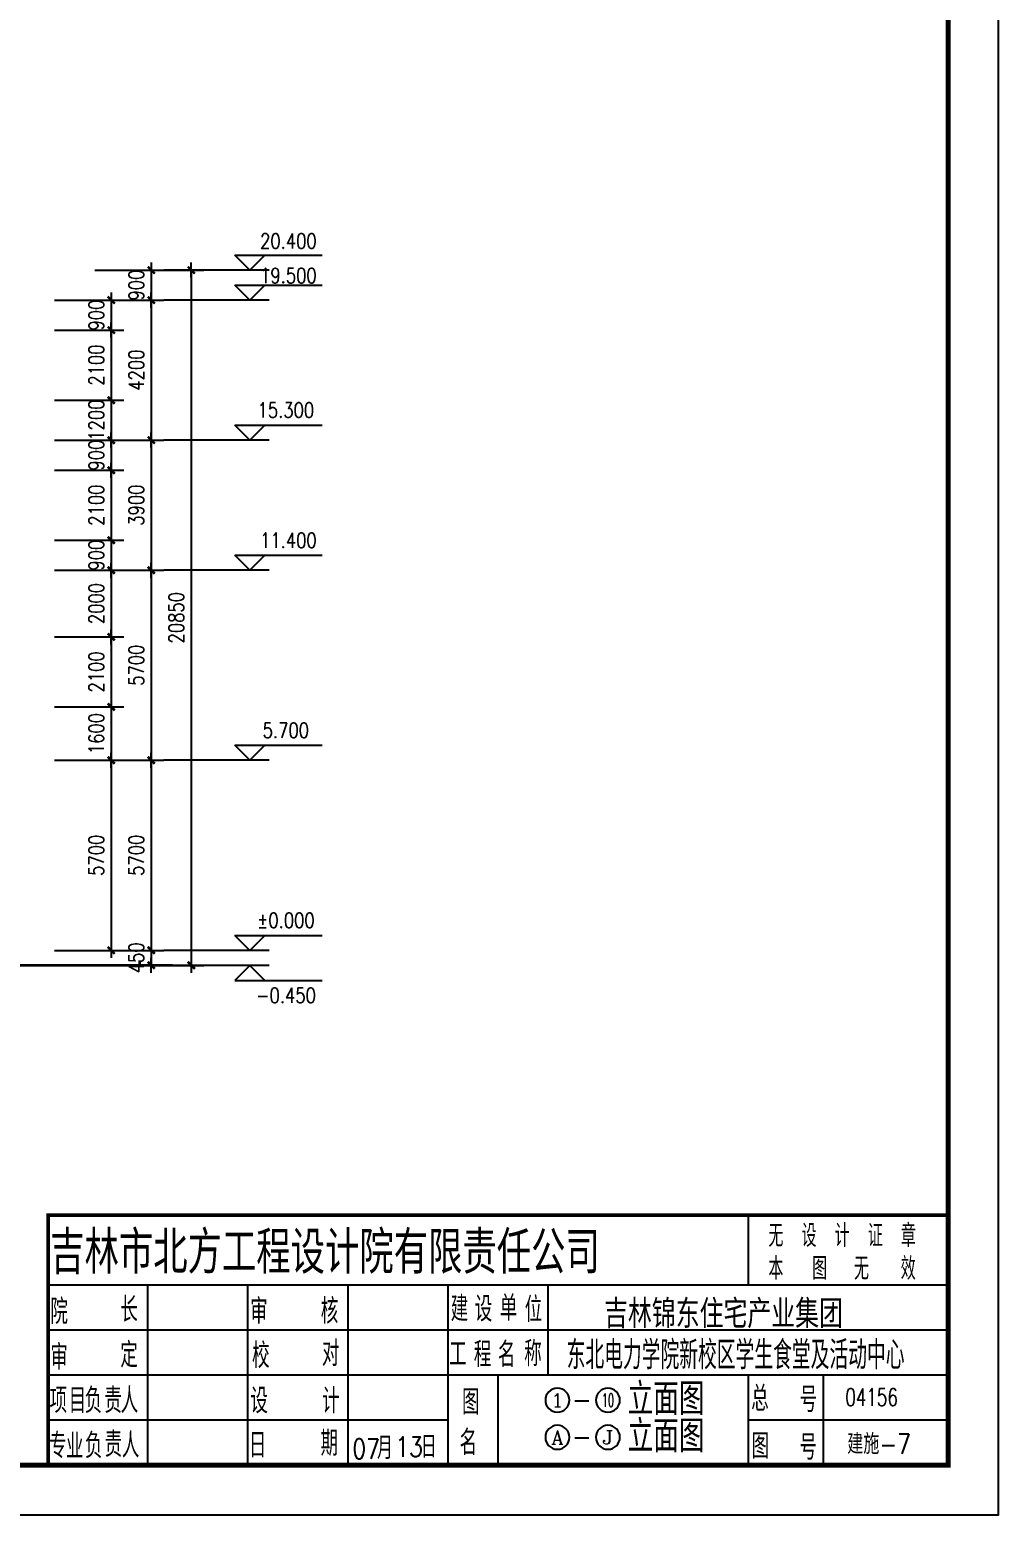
# Model space of a CAD drawing. Extents: x -55219 to 470149, y 494712 to 780039.
# Drawn here: x 41901 to 70931, y 494712 to 539262 of the extents above; entities that cross this region are included whole.
import ezdxf
from ezdxf.enums import TextEntityAlignment as Align

# ---------------------------------------------------------------- set-up
doc = ezdxf.new("R2010")
doc.units = 0
doc.header["$LTSCALE"] = 1500
doc.header["$MEASUREMENT"] = 0
doc.layers.get('0').update_dxf_attribs({"linetype": 'CONTINUOUS'})
doc.layers.get('DEFPOINTS').update_dxf_attribs({"linetype": 'CONTINUOUS'})
for name, color, linetype in [('AXIS', 3, 'CONTINUOUS'), ('AXIS_TEXT', 7, 'CONTINUOUS'), ('B1', 3, 'CONTINUOUS'), ('GPSCOMMON', 7, 'CONTINUOUS'), ('LVTRY', 6, 'CONTINUOUS'), ('PUB_TITLE', 4, 'CONTINUOUS'), ('文字和字符', 3, 'CONTINUOUS')]:
    doc.layers.add(name, color=color, linetype=linetype)
doc.styles.add('_HZTXT', font='txt.shx', dxfattribs={"width": 0.8, "bigfont": 'hztxt.shx'})
doc.styles.add('COMPLEX', font='COMPLEX')
doc.styles.add('DIM_FONT', font='SIMPLEX.shx', dxfattribs={"width": 0.8})
doc.styles.add('GPSXW', font='txt.shx', dxfattribs={"width": 0.8, "bigfont": 'hztxt.shx'})
doc.styles.add('H1', font='')
doc.styles.add('STY10', font='TXT', dxfattribs={"width": 0.7, "bigfont": 'HZTXT'})
doc.styles.add('STY13', font='TXT.shx', dxfattribs={"width": 0.7, "bigfont": 'STK.shx'})
doc.styles.add('STY3', font='TXT', dxfattribs={"width": 0.85, "bigfont": 'STK'})
doc.styles.add('STY7', font='TXT', dxfattribs={"width": 0.7, "bigfont": 'HZTXT'})
doc.styles.add('STY8', font='TXT', dxfattribs={"width": 0.7, "bigfont": 'HZTXT'})
doc.styles.add('STY9', font='TXT', dxfattribs={"width": 0.7, "bigfont": 'HZTXT'})
doc.styles.get('H1').set_extended_font_data('SimSun')
doc.dimstyles.new('DIMB150', dxfattribs={"dimscale": 1.5, "dimtxt": 300, "dimasz": 1, "dimexe": 250, "dimexo": 300, "dimgap": 150, "dimtad": 1, "dimdec": 0, "dimzin": 0, "dimdsep": 46, "dimtxsty": 'DIM_FONT', "dimblk": '_DIMX', "dimcen": 0.09, "dimse2": 1, "dimclrt": 7, "dimadec": 0, "dimazin": 0, "dimtfac": 1, "dimtdec": 0, "dimtix": 1, "dimtmove": 2, "dimatfit": 3, "dimldrblk": '_DIMX', "dimfxl": 1, "dimtolj": 1, "dimtzin": 0, "dimarcsym": 0})
doc.dimstyles.new('DIMN150', dxfattribs={"dimscale": 1.5, "dimtxt": 300, "dimasz": 1, "dimexe": 250, "dimexo": 300, "dimgap": 150, "dimtad": 1, "dimdec": 0, "dimzin": 0, "dimdsep": 46, "dimtxsty": 'DIM_FONT', "dimblk": '_DIMX', "dimcen": 0.09, "dimclrt": 7, "dimadec": 0, "dimazin": 0, "dimtfac": 1, "dimtdec": 0, "dimtix": 1, "dimtmove": 2, "dimatfit": 3, "dimldrblk": '_DIMX', "dimfxl": 1, "dimtolj": 1, "dimtzin": 0, "dimarcsym": 0})

# ---------------------------------------------------------------- blocks, each defined once
blk = doc.blocks.new('_DIMX')
blk.add_line((-150, 0), (150, 0))
at = {"const_width": 50}
blk.add_lwpolyline([(-70, -70), (70, 70)], dxfattribs=at)
blk = doc.blocks.new('*D230')
at = {"color": 0, "linetype": 'ByBlock'}
for p, q in [((43848, 532053), (45919, 532053)), ((45544, 532055), (45544, 532056)), ((45544, 532053), (45544, 531153)), ((45544, 531152), (45544, 531150))]:
    blk.add_line(p, q, dxfattribs=at)
at = {"layer": 'DEFPOINTS', "color": 0, "linetype": 'ByBlock'}
for p in [(43398, 532053), (43398, 531153), (45544, 531153)]:
    blk.add_point(p, dxfattribs=at)
at = {"color": 0, "linetype": 'ByBlock', "xscale": 1.5, "yscale": 1.5, "zscale": 1.5}
for p, rotation in [((45544, 532053), 270), ((45544, 531153), 90)]:
    blk.add_blockref('_DIMX', p, dxfattribs=dict(at, rotation=rotation))
at = {"color": 7, "linetype": 'ByBlock', "insert": (45094, 531603), "char_height": 450, "attachment_point": 5, "rotation": 90, "style": 'DIM_FONT'}
blk.add_mtext('\\A1;900', dxfattribs=at)
blk = doc.blocks.new('*D229')
at = {"color": 0, "linetype": 'ByBlock'}
for p, q in [((43848, 526953), (45919, 526953)), ((45544, 526952), (45544, 523055)), ((43848, 523053), (45919, 523053))]:
    blk.add_line(p, q, dxfattribs=at)
at = {"layer": 'DEFPOINTS', "color": 0, "linetype": 'ByBlock'}
for p in [(43398, 526953), (43398, 523053), (45544, 523053)]:
    blk.add_point(p, dxfattribs=at)
at = {"color": 0, "linetype": 'ByBlock', "xscale": 1.5, "yscale": 1.5, "zscale": 1.5}
for p, rotation in [((45544, 526953), 90), ((45544, 523053), 270)]:
    blk.add_blockref('_DIMX', p, dxfattribs=dict(at, rotation=rotation))
at = {"color": 7, "linetype": 'ByBlock', "insert": (45094, 525003), "char_height": 450, "attachment_point": 5, "rotation": 90, "style": 'DIM_FONT'}
blk.add_mtext('\\A1;3900', dxfattribs=at)
blk = doc.blocks.new('*D228')
at = {"color": 0, "linetype": 'ByBlock'}
for p, q in [((43848, 523053), (45919, 523053)), ((45544, 523052), (45544, 517355)), ((43848, 517353), (45919, 517353))]:
    blk.add_line(p, q, dxfattribs=at)
at = {"layer": 'DEFPOINTS', "color": 0, "linetype": 'ByBlock'}
for p in [(43398, 523053), (43398, 517353), (45544, 517353)]:
    blk.add_point(p, dxfattribs=at)
at = {"color": 0, "linetype": 'ByBlock', "xscale": 1.5, "yscale": 1.5, "zscale": 1.5}
for p, rotation in [((45544, 523053), 90), ((45544, 517353), 270)]:
    blk.add_blockref('_DIMX', p, dxfattribs=dict(at, rotation=rotation))
at = {"color": 7, "linetype": 'ByBlock', "insert": (45094, 520203), "char_height": 450, "attachment_point": 5, "rotation": 90, "style": 'DIM_FONT'}
blk.add_mtext('\\A1;5700', dxfattribs=at)
blk = doc.blocks.new('*D227')
at = {"color": 0, "linetype": 'ByBlock'}
for p, q in [((43848, 517353), (45919, 517353)), ((45544, 517352), (45544, 511655)), ((43848, 511653), (45919, 511653))]:
    blk.add_line(p, q, dxfattribs=at)
at = {"layer": 'DEFPOINTS', "color": 0, "linetype": 'ByBlock'}
for p in [(43398, 517353), (43398, 511653), (45544, 511653)]:
    blk.add_point(p, dxfattribs=at)
at = {"color": 0, "linetype": 'ByBlock', "xscale": 1.5, "yscale": 1.5, "zscale": 1.5}
for p, rotation in [((45544, 517353), 90), ((45544, 511653), 270)]:
    blk.add_blockref('_DIMX', p, dxfattribs=dict(at, rotation=rotation))
at = {"color": 7, "linetype": 'ByBlock', "insert": (45094, 514503), "char_height": 450, "attachment_point": 5, "rotation": 90, "style": 'DIM_FONT'}
blk.add_mtext('\\A1;5700', dxfattribs=at)
blk = doc.blocks.new('*D226')
at = {"color": 0, "linetype": 'ByBlock'}
for p, q in [((43848, 511653), (45919, 511653)), ((45544, 511655), (45544, 511656)), ((45544, 511653), (45544, 511203)), ((43848, 511203), (45919, 511203)), ((45544, 511202), (45544, 511200))]:
    blk.add_line(p, q, dxfattribs=at)
at = {"layer": 'DEFPOINTS', "color": 0, "linetype": 'ByBlock'}
for p in [(43398, 511653), (43398, 511203), (45544, 511203)]:
    blk.add_point(p, dxfattribs=at)
at = {"color": 0, "linetype": 'ByBlock', "xscale": 1.5, "yscale": 1.5, "zscale": 1.5}
for p, rotation in [((45544, 511653), 270), ((45544, 511203), 90)]:
    blk.add_blockref('_DIMX', p, dxfattribs=dict(at, rotation=rotation))
at = {"color": 7, "linetype": 'ByBlock', "insert": (45094, 511428), "char_height": 450, "attachment_point": 5, "rotation": 90, "style": 'DIM_FONT'}
blk.add_mtext('\\A1;450', dxfattribs=at)
blk = doc.blocks.new('*D225')
at = {"color": 0, "linetype": 'ByBlock'}
for p, q in [((43848, 531153), (45919, 531153)), ((45544, 531152), (45544, 526955)), ((43848, 526953), (45919, 526953))]:
    blk.add_line(p, q, dxfattribs=at)
at = {"layer": 'DEFPOINTS', "color": 0, "linetype": 'ByBlock'}
for p in [(43398, 531153), (43398, 526953), (45544, 526953)]:
    blk.add_point(p, dxfattribs=at)
at = {"color": 0, "linetype": 'ByBlock', "xscale": 1.5, "yscale": 1.5, "zscale": 1.5}
for p, rotation in [((45544, 531153), 90), ((45544, 526953), 270)]:
    blk.add_blockref('_DIMX', p, dxfattribs=dict(at, rotation=rotation))
at = {"color": 7, "linetype": 'ByBlock', "insert": (45094, 529053), "char_height": 450, "attachment_point": 5, "rotation": 90, "style": 'DIM_FONT'}
blk.add_mtext('\\A1;4200', dxfattribs=at)
blk = doc.blocks.new('*D224')
at = {"color": 0, "linetype": 'ByBlock'}
for p, q in [((45048, 532053), (47119, 532053)), ((46744, 532052), (46744, 511205)), ((45048, 511203), (47119, 511203))]:
    blk.add_line(p, q, dxfattribs=at)
at = {"layer": 'DEFPOINTS', "color": 0, "linetype": 'ByBlock'}
for p in [(44598, 532053), (44598, 511203), (46744, 511203)]:
    blk.add_point(p, dxfattribs=at)
at = {"color": 0, "linetype": 'ByBlock', "xscale": 1.5, "yscale": 1.5, "zscale": 1.5}
for p, rotation in [((46744, 532053), 90), ((46744, 511203), 270)]:
    blk.add_blockref('_DIMX', p, dxfattribs=dict(at, rotation=rotation))
at = {"color": 7, "linetype": 'ByBlock', "insert": (46294, 521628), "char_height": 450, "attachment_point": 5, "rotation": 90, "style": 'DIM_FONT'}
blk.add_mtext('\\A1;20850', dxfattribs=at)
blk = doc.blocks.new('_AXISO')
blk.add_circle((0, 0), 0.5)
at = {"layer": 'AXIS_TEXT', "style": 'COMPLEX', "width": 1.041667}
blk.add_attdef('A', text='', height=0.56, dxfattribs=at).set_placement((-0.25, -0.28), (0.25, -0.28), align=Align.FIT)
blk = doc.blocks.new('*D718')
at = {"color": 0, "linetype": 'ByBlock'}
for p, q in [((42648, 531153), (44719, 531153)), ((44344, 531155), (44344, 531156)), ((44344, 531153), (44344, 530253)), ((42648, 530253), (44719, 530253)), ((44344, 530252), (44344, 530250))]:
    blk.add_line(p, q, dxfattribs=at)
at = {"layer": 'DEFPOINTS', "color": 0, "linetype": 'ByBlock'}
for p in [(42198, 531153), (42198, 530253), (44344, 530253)]:
    blk.add_point(p, dxfattribs=at)
at = {"color": 0, "linetype": 'ByBlock', "xscale": 1.5, "yscale": 1.5, "zscale": 1.5}
for p, rotation in [((44344, 531153), 270), ((44344, 530253), 90)]:
    blk.add_blockref('_DIMX', p, dxfattribs=dict(at, rotation=rotation))
at = {"color": 7, "linetype": 'ByBlock', "insert": (43894, 530703), "char_height": 450, "attachment_point": 5, "rotation": 90, "style": 'DIM_FONT'}
blk.add_mtext('\\A1;900', dxfattribs=at)
blk = doc.blocks.new('*D716')
at = {"color": 0, "linetype": 'ByBlock'}
for p, q in [((42648, 526953), (44719, 526953)), ((44344, 526955), (44344, 526956)), ((44344, 526953), (44344, 526053)), ((42648, 526053), (44719, 526053)), ((44344, 526052), (44344, 526050))]:
    blk.add_line(p, q, dxfattribs=at)
at = {"layer": 'DEFPOINTS', "color": 0, "linetype": 'ByBlock'}
for p in [(42198, 526953), (42198, 526053), (44344, 526053)]:
    blk.add_point(p, dxfattribs=at)
at = {"color": 0, "linetype": 'ByBlock', "xscale": 1.5, "yscale": 1.5, "zscale": 1.5}
for p, rotation in [((44344, 526953), 270), ((44344, 526053), 90)]:
    blk.add_blockref('_DIMX', p, dxfattribs=dict(at, rotation=rotation))
at = {"color": 7, "linetype": 'ByBlock', "insert": (43894, 526503), "char_height": 450, "attachment_point": 5, "rotation": 90, "style": 'DIM_FONT'}
blk.add_mtext('\\A1;900', dxfattribs=at)
blk = doc.blocks.new('*D717')
at = {"color": 0, "linetype": 'ByBlock'}
for p, q in [((42648, 523053), (44719, 523053)), ((44344, 523052), (44344, 521055)), ((42648, 521053), (44719, 521053))]:
    blk.add_line(p, q, dxfattribs=at)
at = {"layer": 'DEFPOINTS', "color": 0, "linetype": 'ByBlock'}
for p in [(42198, 523053), (42198, 521053), (44344, 521053)]:
    blk.add_point(p, dxfattribs=at)
at = {"color": 0, "linetype": 'ByBlock', "xscale": 1.5, "yscale": 1.5, "zscale": 1.5}
for p, rotation in [((44344, 523053), 90), ((44344, 521053), 270)]:
    blk.add_blockref('_DIMX', p, dxfattribs=dict(at, rotation=rotation))
at = {"color": 7, "linetype": 'ByBlock', "insert": (43894, 522053), "char_height": 450, "attachment_point": 5, "rotation": 90, "style": 'DIM_FONT'}
blk.add_mtext('\\A1;2000', dxfattribs=at)
blk = doc.blocks.new('*D719')
at = {"color": 0, "linetype": 'ByBlock'}
for p, q in [((42648, 517353), (44719, 517353)), ((44344, 517352), (44344, 511655)), ((42648, 511653), (44719, 511653))]:
    blk.add_line(p, q, dxfattribs=at)
at = {"layer": 'DEFPOINTS', "color": 0, "linetype": 'ByBlock'}
for p in [(42198, 517353), (42198, 511653), (44344, 511653)]:
    blk.add_point(p, dxfattribs=at)
at = {"color": 0, "linetype": 'ByBlock', "xscale": 1.5, "yscale": 1.5, "zscale": 1.5}
for p, rotation in [((44344, 517353), 90), ((44344, 511653), 270)]:
    blk.add_blockref('_DIMX', p, dxfattribs=dict(at, rotation=rotation))
at = {"color": 7, "linetype": 'ByBlock', "insert": (43894, 514503), "char_height": 450, "attachment_point": 5, "rotation": 90, "style": 'DIM_FONT'}
blk.add_mtext('\\A1;5700', dxfattribs=at)
blk = doc.blocks.new('*D720')
at = {"color": 0, "linetype": 'ByBlock'}
for p, q in [((42648, 530253), (44719, 530253)), ((44344, 530252), (44344, 528155)), ((42648, 528153), (44719, 528153))]:
    blk.add_line(p, q, dxfattribs=at)
at = {"layer": 'DEFPOINTS', "color": 0, "linetype": 'ByBlock'}
for p in [(42198, 530253), (42198, 528153), (44344, 528153)]:
    blk.add_point(p, dxfattribs=at)
at = {"color": 0, "linetype": 'ByBlock', "xscale": 1.5, "yscale": 1.5, "zscale": 1.5}
for p, rotation in [((44344, 530253), 90), ((44344, 528153), 270)]:
    blk.add_blockref('_DIMX', p, dxfattribs=dict(at, rotation=rotation))
at = {"color": 7, "linetype": 'ByBlock', "insert": (43894, 529203), "char_height": 450, "attachment_point": 5, "rotation": 90, "style": 'DIM_FONT'}
blk.add_mtext('\\A1;2100', dxfattribs=at)
blk = doc.blocks.new('*D721')
at = {"color": 0, "linetype": 'ByBlock'}
for p, q in [((42648, 528153), (44719, 528153)), ((44344, 528155), (44344, 528156)), ((44344, 528153), (44344, 526953)), ((42648, 526953), (44719, 526953)), ((44344, 526952), (44344, 526950))]:
    blk.add_line(p, q, dxfattribs=at)
at = {"layer": 'DEFPOINTS', "color": 0, "linetype": 'ByBlock'}
for p in [(42198, 528153), (42198, 526953), (44344, 526953)]:
    blk.add_point(p, dxfattribs=at)
at = {"color": 0, "linetype": 'ByBlock', "xscale": 1.5, "yscale": 1.5, "zscale": 1.5}
for p, rotation in [((44344, 528153), 270), ((44344, 526953), 90)]:
    blk.add_blockref('_DIMX', p, dxfattribs=dict(at, rotation=rotation))
at = {"color": 7, "linetype": 'ByBlock', "insert": (43894, 527553), "char_height": 450, "attachment_point": 5, "rotation": 90, "style": 'DIM_FONT'}
blk.add_mtext('\\A1;1200', dxfattribs=at)
blk = doc.blocks.new('*D722')
at = {"color": 0, "linetype": 'ByBlock'}
for p, q in [((42648, 526053), (44719, 526053)), ((44344, 526052), (44344, 523955)), ((42648, 523953), (44719, 523953))]:
    blk.add_line(p, q, dxfattribs=at)
at = {"layer": 'DEFPOINTS', "color": 0, "linetype": 'ByBlock'}
for p in [(42198, 526053), (42198, 523953), (44344, 523953)]:
    blk.add_point(p, dxfattribs=at)
at = {"color": 0, "linetype": 'ByBlock', "xscale": 1.5, "yscale": 1.5, "zscale": 1.5}
for p, rotation in [((44344, 526053), 90), ((44344, 523953), 270)]:
    blk.add_blockref('_DIMX', p, dxfattribs=dict(at, rotation=rotation))
at = {"color": 7, "linetype": 'ByBlock', "insert": (43894, 525003), "char_height": 450, "attachment_point": 5, "rotation": 90, "style": 'DIM_FONT'}
blk.add_mtext('\\A1;2100', dxfattribs=at)
blk = doc.blocks.new('*D723')
at = {"color": 0, "linetype": 'ByBlock'}
for p, q in [((42648, 523953), (44719, 523953)), ((44344, 523955), (44344, 523956)), ((44344, 523953), (44344, 523053)), ((42648, 523053), (44719, 523053)), ((44344, 523052), (44344, 523050))]:
    blk.add_line(p, q, dxfattribs=at)
at = {"layer": 'DEFPOINTS', "color": 0, "linetype": 'ByBlock'}
for p in [(42198, 523953), (42198, 523053), (44344, 523053)]:
    blk.add_point(p, dxfattribs=at)
at = {"color": 0, "linetype": 'ByBlock', "xscale": 1.5, "yscale": 1.5, "zscale": 1.5}
for p, rotation in [((44344, 523953), 270), ((44344, 523053), 90)]:
    blk.add_blockref('_DIMX', p, dxfattribs=dict(at, rotation=rotation))
at = {"color": 7, "linetype": 'ByBlock', "insert": (43894, 523503), "char_height": 450, "attachment_point": 5, "rotation": 90, "style": 'DIM_FONT'}
blk.add_mtext('\\A1;900', dxfattribs=at)
blk = doc.blocks.new('*D724')
at = {"color": 0, "linetype": 'ByBlock'}
for p, q in [((42648, 521053), (44719, 521053)), ((44344, 521052), (44344, 518955)), ((42648, 518953), (44719, 518953))]:
    blk.add_line(p, q, dxfattribs=at)
at = {"layer": 'DEFPOINTS', "color": 0, "linetype": 'ByBlock'}
for p in [(42198, 521053), (42198, 518953), (44344, 518953)]:
    blk.add_point(p, dxfattribs=at)
at = {"color": 0, "linetype": 'ByBlock', "xscale": 1.5, "yscale": 1.5, "zscale": 1.5}
for p, rotation in [((44344, 521053), 90), ((44344, 518953), 270)]:
    blk.add_blockref('_DIMX', p, dxfattribs=dict(at, rotation=rotation))
at = {"color": 7, "linetype": 'ByBlock', "insert": (43894, 520003), "char_height": 450, "attachment_point": 5, "rotation": 90, "style": 'DIM_FONT'}
blk.add_mtext('\\A1;2100', dxfattribs=at)
blk = doc.blocks.new('*D725')
at = {"color": 0, "linetype": 'ByBlock'}
for p, q in [((42648, 518953), (44719, 518953)), ((44344, 518955), (44344, 518956)), ((44344, 518953), (44344, 517353)), ((42648, 517353), (44719, 517353)), ((44344, 517352), (44344, 517350))]:
    blk.add_line(p, q, dxfattribs=at)
at = {"layer": 'DEFPOINTS', "color": 0, "linetype": 'ByBlock'}
for p in [(42198, 518953), (42198, 517353), (44344, 517353)]:
    blk.add_point(p, dxfattribs=at)
at = {"color": 0, "linetype": 'ByBlock', "xscale": 1.5, "yscale": 1.5, "zscale": 1.5}
for p, rotation in [((44344, 518953), 270), ((44344, 517353), 90)]:
    blk.add_blockref('_DIMX', p, dxfattribs=dict(at, rotation=rotation))
at = {"color": 7, "linetype": 'ByBlock', "insert": (43894, 518153), "char_height": 450, "attachment_point": 5, "rotation": 90, "style": 'DIM_FONT'}
blk.add_mtext('\\A1;1600', dxfattribs=at)

msp = doc.modelspace()

# ---------------------------------------------------------------- linework, layer by layer
at = {"color": 3, "linetype": 'Continuous'}
for p, q in [((63430.6, 503711.6), (63430.6, 501611.6)), ((69430.6, 496211.6), (69430.6, 503711.6)), ((69430.6, 501611.6), (42430.6, 501611.6)), ((45430.6, 501611.6), (45430.6, 496211.6)), ((48430.6, 501611.6), (48430.6, 496211.6)), ((51430.6, 501611.6), (51430.6, 496211.6)), ((54430.6, 501611.6), (54430.6, 496211.6)), ((57430.6, 501611.6), (57430.6, 498911.6)), ((69430.6, 500261.6), (42430.6, 500261.6)), ((69430.6, 498911.6), (42430.6, 498911.6)), ((55930.6, 498911.6), (55930.6, 496211.6)), ((63430.6, 498911.6), (63430.6, 496211.6)), ((65680.6, 498911.6), (65680.6, 496211.6)), ((54430.6, 497561.6), (42430.6, 497561.6)), ((69468.7, 497561.6), (63430.6, 497561.6))]:
    msp.add_line(p, q, dxfattribs=at)
at = {"color": 3}
msp.add_line((42430.6, 496211.6), (69430.6, 496211.6), dxfattribs=at)
at = {"layer": 'GPSCOMMON', "color": 1, "const_width": 105}
msp.add_lwpolyline([(42454.7, 496211.6), (42454.7, 503711.6), (69454.7, 503711.6)], dxfattribs=at)
at = {"layer": 'LVTRY', "color": 7}
for p, q in [((48494.5, 532053.3), (48044.5, 532503.3)), ((48044.5, 532503.3), (48944.5, 532503.3)), ((48944.5, 532503.3), (48494.5, 532053.3)), ((48494.5, 532503.3), (50663, 532503.3)), ((49079.8, 532053.3), (45916.4, 532053.3)), ((48494.5, 531153.3), (48044.5, 531603.3)), ((48044.5, 531603.3), (48944.5, 531603.3)), ((48944.5, 531603.3), (48494.5, 531153.3)), ((48494.5, 531603.3), (50663, 531603.3)), ((49079.8, 531153.3), (45916.4, 531153.3)), ((48494.5, 526953.3), (48044.5, 527403.3)), ((48044.5, 527403.3), (48944.5, 527403.3)), ((48944.5, 527403.3), (48494.5, 526953.3)), ((48494.5, 527403.3), (50663, 527403.3)), ((49079.8, 526953.3), (45916.4, 526953.3)), ((48494.5, 523053.3), (48044.5, 523503.3)), ((48044.5, 523503.3), (48944.5, 523503.3)), ((48944.5, 523503.3), (48494.5, 523053.3)), ((48494.5, 523503.3), (50663, 523503.3)), ((49079.8, 523053.3), (45916.4, 523053.3)), ((48494.5, 517353.3), (48044.5, 517803.3)), ((48044.5, 517803.3), (48944.5, 517803.3)), ((48944.5, 517803.3), (48494.5, 517353.3)), ((48494.5, 517803.3), (50663, 517803.3)), ((49079.8, 517353.3), (45916.4, 517353.3)), ((48494.5, 511653.3), (48044.5, 512103.3)), ((48044.5, 512103.3), (48944.5, 512103.3)), ((48944.5, 512103.3), (48494.5, 511653.3)), ((48494.5, 512103.3), (50663, 512103.3)), ((49079.8, 511653.3), (45916.4, 511653.3)), ((49079.8, 511203.3), (45916.4, 511203.3)), ((48499.2, 511203.3), (48049.2, 510753.3)), ((48949.2, 510753.3), (48499.2, 511203.3)), ((48049.2, 510753.3), (48949.2, 510753.3)), ((48499.2, 510753.3), (50667.7, 510753.3))]:
    msp.add_line(p, q, dxfattribs=at)
at = {"layer": 'LVTRY'}
for p, q in [((58239.1, 498143.7), (58663.3, 498143.7)), ((58239.1, 497029.7), (58663.3, 497029.7))]:
    msp.add_line(p, q, dxfattribs=at)
at = {"layer": 'LVTRY', "color": 7, "const_width": 75}
for points in [[(46181.7, 511203.3), (39766.9, 511203.3)], [(45198.1, 511353.3), (45198.1, 511203.3)]]:
    msp.add_lwpolyline(points, dxfattribs=at)
at = {"layer": 'PUB_TITLE'}
msp.add_lwpolyline([(-55219.4, 494711.6), (-55219.4, 583811.6), (70930.6, 583811.6), (70930.6, 494711.6)], close=True, dxfattribs=at)
at = {"layer": 'PUB_TITLE', "const_width": 150}
msp.add_lwpolyline([(-51469.4, 496211.6), (69430.6, 496211.6), (69430.6, 582311.6), (-51469.4, 582311.6)], close=True, dxfattribs=at)

# ---------------------------------------------------------------- block references
at = {"layer": 'AXIS'}
ref = msp.add_blockref('_AXISO', (57716.2, 498163.6), dxfattribs=dict(at, xscale=-720, yscale=720, zscale=720, rotation=180))
ref.add_attrib('A', '1', dxfattribs={"layer": 'AXIS_TEXT', "height": 403.2, "rotation": 360, "style": 'COMPLEX', "width": 2.083333}).set_placement((57536.2, 497962), (57896.2, 497962), align=Align.FIT)
ref = msp.add_blockref('_AXISO', (59230.9, 498163.6), dxfattribs=dict(at, xscale=-720, yscale=720, zscale=720, rotation=180))
ref.add_attrib('A', '10', dxfattribs={"layer": 'AXIS_TEXT', "height": 403.2, "style": 'COMPLEX', "width": 0.646552}).set_placement((59050.9, 497962), (59410.9, 497962), align=Align.FIT)
ref = msp.add_blockref('_AXISO', (57716.2, 497049.6), dxfattribs=dict(at, xscale=-720, yscale=720, zscale=720, rotation=180))
ref.add_attrib('A', 'A', dxfattribs={"layer": 'AXIS_TEXT', "height": 403.2, "rotation": 360, "style": 'COMPLEX', "width": 1.041667}).set_placement((57536.2, 496848), (57896.2, 496848), align=Align.FIT)
ref = msp.add_blockref('_AXISO', (59230.9, 497049.6), dxfattribs=dict(at, xscale=-720, yscale=720, zscale=720, rotation=180))
ref.add_attrib('A', 'J', dxfattribs={"layer": 'AXIS_TEXT', "height": 403.2, "style": 'COMPLEX', "width": 1.704545}).set_placement((59050.9, 496848), (59410.9, 496848), align=Align.FIT)

# ---------------------------------------------------------------- texts
at = {"color": 3}
for s, height, style, width, p in [('无', 675, 'STY13', 0.7, (64042, 502760.4)), ('设', 675, 'STY13', 0.7, (65034.8, 502760.4)), ('计', 675, 'STY13', 0.7, (66027.6, 502760.4)), ('证', 675, 'STY13', 0.7, (67020.4, 502760.4)), ('章', 675, 'STY13', 0.7, (68013.2, 502760.4)), ('本', 675, 'STY13', 0.7, (64042, 501773)), ('图', 675, 'STY13', 0.7, (65353.7, 501773)), ('无', 675, 'STY13', 0.7, (66607.5, 501773)), ('效', 675, 'STY13', 0.7, (68005.9, 501773)), ('07', 600, 'GPSXW', 0.8, (51570.6, 496405.4)), ('13', 600, 'GPSXW', 0.8, (52859.4, 496466.6))]:
    msp.add_text(s, height=height, dxfattribs=dict(at, style=style, width=width)).set_placement(p)
at = {"color": 3, "linetype": 'Continuous'}
for s, height, style, width, p in [('吉林市北方工程设计院有限责任公司', 1275, 'STY3', 0.85, (42514.6, 501955.9)), ('院', 750, 'STY8', 0.7, (42520.3, 500444.2)), ('长', 750, 'STY8', 0.7, (44616.4, 500508.8)), ('审', 750, 'STY8', 0.7, (48506.5, 500453.2)), ('核', 750, 'STY8', 0.7, (50625, 500459.3)), ('建', 750, 'STY9', 0.7, (54519.4, 500528.4)), ('设', 750, 'STY9', 0.7, (55238.8, 500521.6)), ('单', 750, 'STY9', 0.7, (55991.3, 500550.2)), ('位', 750, 'STY9', 0.7, (56737.7, 500507.8)), ('审', 750, 'STY8', 0.7, (42520.3, 499078.7)), ('定', 750, 'STY8', 0.7, (44616.4, 499143.3)), ('校', 750, 'STY8', 0.7, (48566.1, 499127)), ('对', 750, 'STY8', 0.7, (50660.7, 499185.5)), ('工', 750, 'STY9', 0.7, (54470.8, 499168)), ('程', 750, 'STY9', 0.7, (55211.8, 499161.2)), ('名', 750, 'STY9', 0.7, (55934.8, 499154.3)), ('称', 750, 'STY9', 0.7, (56722.1, 499183)), ('目', 750, 'STY8', 0.7, (43070.3, 497778.6)), ('负', 750, 'STY8', 0.7, (43549.6, 497778.6)), ('责', 750, 'STY8', 0.7, (44135.8, 497778.6)), ('人', 750, 'STY8', 0.7, (44627.8, 497778.6)), ('设', 750, 'STY8', 0.7, (48513.7, 497769.3)), ('计', 750, 'STY8', 0.7, (50662.8, 497767.7)), ('图', 750, 'STY10', 0.7, (54859.4, 497728.1)), ('总', 750, 'STY7', 0.7, (63525.7, 497836.9)), ('号', 750, 'STY7', 0.7, (64979.1, 497805.2)), ('04156', 525, 'STY7', 0.7, (66347.4, 497992)), ('业', 750, 'STY8', 0.7, (42987.5, 496403.3)), ('负', 750, 'STY8', 0.7, (43555.9, 496425.4)), ('责', 750, 'STY8', 0.7, (44143.8, 496463.1)), ('人', 750, 'STY8', 0.7, (44662.4, 496438.1)), ('日', 750, 'STY8', 0.7, (48469.9, 496438.3)), ('期', 750, 'STY8', 0.7, (50616.8, 496496.1)), ('名', 750, 'STY10', 0.7, (54786.1, 496514.8)), ('图', 750, 'STY7', 0.7, (63536.8, 496409.3)), ('月', 675, 'STY8', 0.7, (52311.8, 496397.1)), ('日', 675, 'STY8', 0.7, (53625.6, 496431.9)), ('号', 750, 'STY7', 0.7, (64970.5, 496378))]:
    msp.add_text(s, height=height, dxfattribs=dict(at, style=style, width=width)).set_placement(p)
at = {"linetype": 'Continuous', "style": 'STY8', "width": 0.7}
for s, p in [('项', (42495.3, 497778.6)), ('专', (42482.9, 496424.6))]:
    msp.add_text(s, height=750, dxfattribs=at).set_placement(p)
at = {"layer": 'B1', "color": 3, "style": '_HZTXT', "width": 0.8}
msp.add_text('建施-7', height=600, dxfattribs=at).set_placement((66405.5, 496549.9))
at = {"layer": 'LVTRY', "color": 7, "style": 'DIM_FONT', "width": 0.8}
for s, p in [('20.400', (49654.5, 532923.8)), ('19.500', (49654.5, 531888.9)), ('15.300', (49578.8, 527853.3)), ('11.400', (49654.5, 523949.2)), ('5.700', (49578.8, 518253.3)), ('%%p0.000', (49578.8, 512553.3)), ('-0.450', (49583.4, 510303.3))]:
    msp.add_text(s, height=450, dxfattribs=at).set_placement(p, align=Align.MIDDLE)
at = {"layer": 'LVTRY', "style": '_HZTXT', "width": 0.8}
for p in [(59819, 497716.7), (59819, 496602.7)]:
    msp.add_text('立面图', height=961.79, dxfattribs=at).set_placement(p)
at = {"layer": '文字和字符', "color": 2, "style": 'H1'}
for s, width, p in [('吉林锦东住宅产业集团', 0.7, (59114.8, 500405)), ('东北电力学院新校区学生食堂及活动中心', 0.55, (57993.5, 499171.9))]:
    msp.add_text(s, height=750, dxfattribs=dict(at, width=width)).set_placement(p)

# ---------------------------------------------------------------- dimensions: what is measured, and where the dimension line sits
at = {"layer": 'LVTRY', "color": 7}
for base, p1, p2, dimstyle, picture, middle in [((45544.1, 531153.3), (43398.1, 532053.3), (43398.1, 531153.3), 'DIMB150', '*D230', (45094.1, 531603.3)), ((46744.1, 511203.3), (44598.1, 532053.3), (44598.1, 511203.3), 'DIMN150', '*D224', (46294.1, 521628.3)), ((44344.1, 530253.3), (42198.1, 531153.3), (42198.1, 530253.3), 'DIMN150', '*D718', (43894.1, 530703.3)), ((45544.1, 526953.3), (43398.1, 531153.3), (43398.1, 526953.3), 'DIMN150', '*D225', (45094.1, 529053.3)), ((44344.1, 528153.3), (42198.1, 530253.3), (42198.1, 528153.3), 'DIMN150', '*D720', (43894.1, 529203.3)), ((44344.1, 526953.3), (42198.1, 528153.3), (42198.1, 526953.3), 'DIMN150', '*D721', (43894.1, 527553.3)), ((44344.1, 526053.3), (42198.1, 526953.3), (42198.1, 526053.3), 'DIMN150', '*D716', (43894.1, 526503.3)), ((45544.1, 523053.3), (43398.1, 526953.3), (43398.1, 523053.3), 'DIMN150', '*D229', (45094.1, 525003.3)), ((44344.1, 523953.3), (42198.1, 526053.3), (42198.1, 523953.3), 'DIMN150', '*D722', (43894.1, 525003.3)), ((44344.1, 523053.3), (42198.1, 523953.3), (42198.1, 523053.3), 'DIMN150', '*D723', (43894.1, 523503.3)), ((44344.1, 521053.3), (42198.1, 523053.3), (42198.1, 521053.3), 'DIMN150', '*D717', (43894.1, 522053.3)), ((45544.1, 517353.3), (43398.1, 523053.3), (43398.1, 517353.3), 'DIMN150', '*D228', (45094.1, 520203.3)), ((44344.1, 518953.3), (42198.1, 521053.3), (42198.1, 518953.3), 'DIMN150', '*D724', (43894.1, 520003.3)), ((44344.1, 517353.3), (42198.1, 518953.3), (42198.1, 517353.3), 'DIMN150', '*D725', (43894.1, 518153.3)), ((44344.1, 511653.3), (42198.1, 517353.3), (42198.1, 511653.3), 'DIMN150', '*D719', (43894.1, 514503.3)), ((45544.1, 511653.3), (43398.1, 517353.3), (43398.1, 511653.3), 'DIMN150', '*D227', (45094.1, 514503.3)), ((45544.1, 511203.3), (43398.1, 511653.3), (43398.1, 511203.3), 'DIMN150', '*D226', (45094.1, 511428.3))]:
    dim = msp.add_linear_dim(base=base, p1=p1, p2=p2, angle=270, dimstyle=dimstyle, dxfattribs=at)
    dim.commit()
    dim.dimension.update_dxf_attribs({"geometry": picture, "text_midpoint": middle})

doc.saveas('drawing.dxf')
